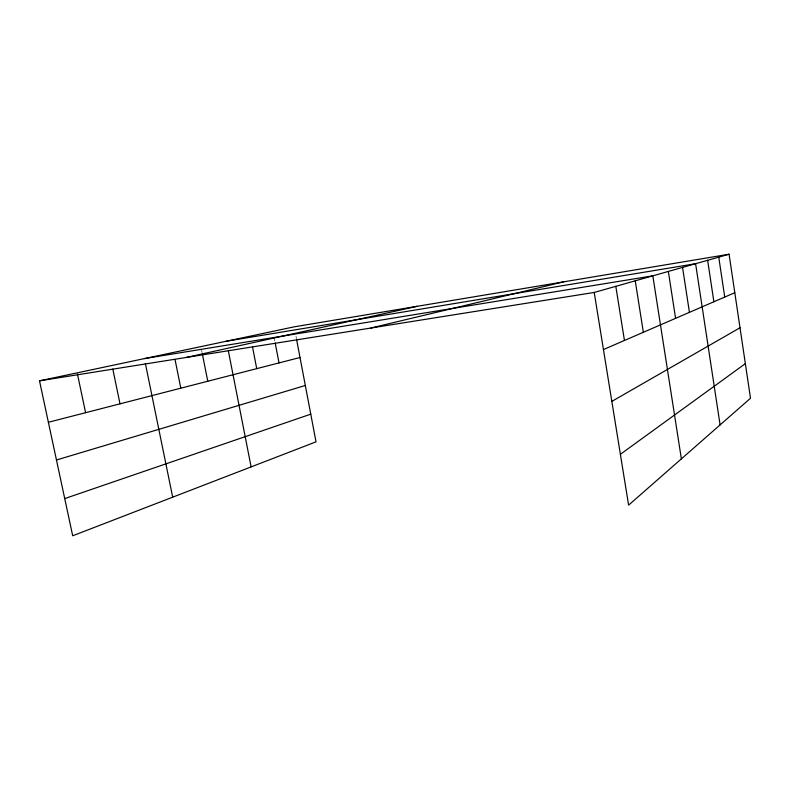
<?xml version="1.0" encoding="UTF-8"?>
<svg xmlns="http://www.w3.org/2000/svg" width="790" height="790" viewBox="0 0 790 790"><rect width="100%" height="100%" fill="white"/><g stroke="black" fill="none" stroke-linecap="round" stroke-linejoin="round"><path stroke-width="0.59" stroke-dasharray="3.95 2.96" d="M201.608 350.197L202.082 352.587M274.091 337.182L274.979 341.863M295.983 336.273L296.438 338.634"/><path stroke-width="1.19" d="M620.377 454.299L745.355 363.647M611.825 401.399L740.013 327.761M603.451 349.555L734.799 292.705M64.731 498.589L310.766 414.157M56.465 459.997L305.325 385.481M594.218 292.448L729.071 254.222L750.5 398.249L628.603 505.146L594.218 292.448L39.5 380.839L72.7 535.778L316.02 441.837L296.655 339.809M48.378 422.275L300.012 357.505M370.826 328.038L563.576 281.852M186.282 357.445L417.308 306.283M39.5 380.839L294.196 326.833L729.071 254.222M226.444 341.201L695.595 263.712L720.095 424.911M144.392 358.601L652.817 275.838L681.375 458.872M77.45 374.055L85.597 412.696M112.802 369.058L120.011 403.838M145.36 363.38L172.684 497.177M175.044 359.559L180.811 388.196M202.319 353.782L207.78 381.254M228.33 350.79L251.121 466.9M252.524 346.958L256.73 368.654M275.206 343.028L279.018 362.916M615.805 286.326L624.446 340.46M635.239 280.815L643.356 332.284M682.55 267.405L689.433 312.346M668.34 271.434L675.588 318.331M718.752 257.145L724.736 297.06M707.633 260.295L713.884 301.76"/></g></svg>
